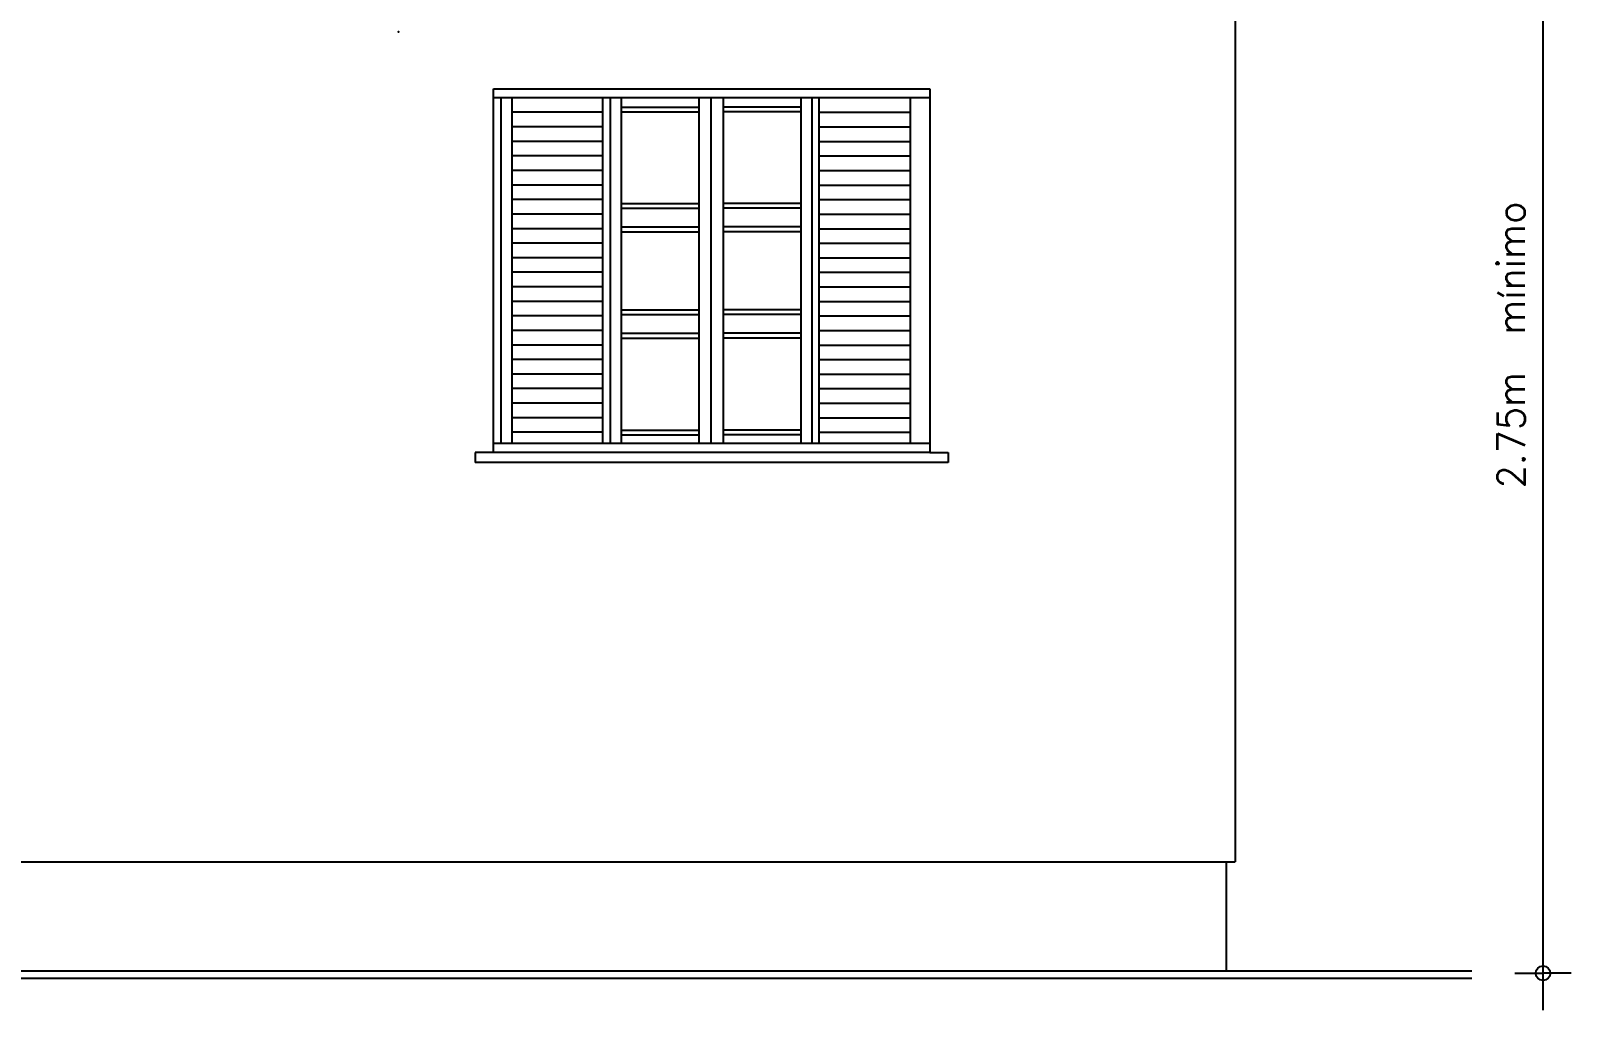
# Model space of a CAD drawing. Extents: x -6702 to 814, y 5971 to 8281.
# Drawn here: x -3166.9 to -2742.5, y 6342.6 to 6612.5 of the extents above; entities that cross this region are included whole.
import ezdxf

# ---------------------------------------------------------------- set-up
doc = ezdxf.new("R2010")
doc.units = 0
doc.header["$LTSCALE"] = 30
doc.header["$MEASUREMENT"] = 0
for name, color, linetype in [('AUXILIAR', 2, 'CONTINUOUS'), ('DET104', 3, 'CONTINUOUS'), ('ESQ_VISTA', 1, 'CONTINUOUS'), ('PAREDE', 6, 'CONTINUOUS'), ('PAREDES', 3, 'CONTINUOUS'), ('PROJEÇÃO', 7, 'CONTINUOUS'), ('REG60-100', 1, 'CONTINUOUS')]:
    doc.layers.add(name, color=color, linetype=linetype)
doc.styles.add('REGUA60', font='simplex.shx')

# ---------------------------------------------------------------- blocks, each defined once
blk = doc.blocks.new('A$C14AD65D4')
at = {"layer": 'ESQ_VISTA', "linetype": 'Continuous', "ltscale": 3.937008}
for p, q in [((5.07, 103.02, -20), (5.07, 2.81, -20)), ((125.33, 103.02, -20), (5.07, 103.02, -20)), ((125.33, 2.81, -20), (125.33, 103.02, -20)), ((5.26, 100.56, -20), (125.33, 100.56, -20)), ((10.52, 100.35, -20), (10.52, 5.26, -20)), ((35.58, 5.26, -20), (35.58, 100.56, -20)), ((37.63, 100.35, -20), (37.63, 5.26, -20)), ((40.63, 100.35, -20), (40.63, 5.26, -20)), ((40.68, 97.98, -20), (61.92, 97.98, -20)), ((62.01, 100.35, -20), (62.01, 5.26, -20)), ((62.01, 100.35, -20), (62.01, 5.26, -20)), ((65.4, 100.56, -20), (65.4, 5.26, -20)), ((68.78, 100.35, -20), (68.78, 5.26, -20)), ((90.11, 97.98, -20), (68.87, 97.98, -20)), ((90.16, 100.35, -20), (90.16, 5.26, -20)), ((93.16, 100.35, -20), (93.16, 5.26, -20)), ((95.21, 5.26, -20), (95.21, 100.56, -20)), ((120.27, 100.35, -20), (120.27, 5.26, -20)), ((123.27, 100.35, -20), (123.27, 5.26, -20)), ((35.58, 96.55, -20), (10.43, 96.55, -20)), ((40.68, 96.66, -20), (61.92, 96.66, -20)), ((90.11, 96.66, -20), (68.87, 96.66, -20)), ((95.21, 96.55, -20), (120.36, 96.55, -20)), ((35.58, 92.54, -20), (10.43, 92.54, -20)), ((95.21, 92.54, -20), (120.36, 92.54, -20)), ((35.58, 88.53, -20), (10.43, 88.53, -20)), ((95.21, 88.53, -20), (120.36, 88.53, -20)), ((35.58, 84.53, -20), (10.43, 84.53, -20)), ((95.21, 84.53, -20), (120.36, 84.53, -20)), ((35.58, 80.52, -20), (10.43, 80.52, -20)), ((35.58, 76.51, -20), (10.43, 76.51, -20)), ((95.21, 80.52, -20), (120.36, 80.52, -20)), ((95.21, 76.51, -20), (120.36, 76.51, -20)), ((35.58, 72.5, -20), (10.43, 72.5, -20)), ((95.21, 72.5, -20), (120.36, 72.5, -20)), ((35.58, 68.49, -20), (10.43, 68.49, -20)), ((40.68, 71.43, -20), (61.92, 71.43, -20)), ((40.68, 70.12, -20), (61.92, 70.12, -20)), ((90.11, 71.43, -20), (68.87, 71.43, -20)), ((90.11, 70.12, -20), (68.87, 70.12, -20)), ((95.21, 68.49, -20), (120.36, 68.49, -20)), ((35.58, 64.48, -20), (10.43, 64.48, -20)), ((40.68, 64.96, -20), (61.92, 64.96, -20)), ((90.11, 64.96, -20), (68.87, 64.96, -20)), ((95.21, 64.48, -20), (120.36, 64.48, -20)), ((35.58, 60.48, -20), (10.43, 60.48, -20)), ((40.68, 63.64, -20), (61.92, 63.64, -20)), ((90.11, 63.64, -20), (68.87, 63.64, -20)), ((95.21, 60.48, -20), (120.36, 60.48, -20)), ((35.58, 56.47, -20), (10.43, 56.47, -20)), ((95.21, 56.47, -20), (120.36, 56.47, -20)), ((35.58, 52.46, -20), (10.43, 52.46, -20)), ((95.21, 52.46, -20), (120.36, 52.46, -20)), ((35.58, 48.45, -20), (10.43, 48.45, -20)), ((95.21, 48.45, -20), (120.36, 48.45, -20)), ((35.58, 44.44, -20), (10.43, 44.44, -20)), ((95.21, 44.44, -20), (120.36, 44.44, -20)), ((35.58, 40.43, -20), (10.43, 40.43, -20)), ((40.68, 42.12, -20), (61.92, 42.12, -20)), ((40.68, 40.8, -20), (61.92, 40.8, -20)), ((90.11, 42.12, -20), (68.87, 42.12, -20)), ((90.11, 40.8, -20), (68.87, 40.8, -20)), ((95.21, 40.43, -20), (120.36, 40.43, -20)), ((35.58, 36.42, -20), (10.43, 36.42, -20)), ((40.68, 35.64, -20), (61.92, 35.64, -20)), ((40.68, 34.33, -20), (61.92, 34.33, -20)), ((90.11, 35.64, -20), (68.87, 35.64, -20)), ((90.11, 34.33, -20), (68.87, 34.33, -20)), ((95.21, 36.42, -20), (120.36, 36.42, -20)), ((35.58, 32.42, -20), (10.43, 32.42, -20)), ((35.58, 32.42, -20), (10.43, 32.42, -20)), ((95.21, 32.42, -20), (120.36, 32.42, -20)), ((95.21, 32.42, -20), (120.36, 32.42, -20)), ((35.58, 28.41, -20), (10.43, 28.41, -20)), ((95.21, 28.41, -20), (120.36, 28.41, -20)), ((35.58, 24.4, -20), (10.43, 24.4, -20)), ((95.21, 24.4, -20), (120.36, 24.4, -20)), ((35.58, 20.39, -20), (10.43, 20.39, -20)), ((95.21, 20.39, -20), (120.36, 20.39, -20)), ((35.58, 16.38, -20), (10.43, 16.38, -20)), ((95.21, 16.38, -20), (120.36, 16.38, -20)), ((35.58, 12.37, -20), (10.43, 12.37, -20)), ((40.68, 8.94, -20), (61.92, 8.94, -20)), ((90.11, 8.94, -20), (68.87, 8.94, -20)), ((95.21, 12.37, -20), (120.36, 12.37, -20)), ((5.26, 5.26, -20), (125.33, 5.26, -20)), ((35.58, 8.37, -20), (10.43, 8.37, -20)), ((40.68, 7.63, -20), (61.92, 7.63, -20)), ((90.11, 7.63, -20), (68.87, 7.63, -20)), ((95.21, 8.37, -20), (120.36, 8.37, -20)), ((0, 2.81, -20), (0, 0, -20)), ((0, 2.81, -20), (0, 0, -20)), ((5.07, 2.81, -20), (0, 2.81, -20)), ((5.07, 2.81, -20), (125.33, 2.81, -20)), ((125.33, 2.81, -20), (130.4, 2.81, -20)), ((130.4, 2.81, -20), (130.4, 0, -20)), ((0, 0, -20), (130.4, 0, -20))]:
    blk.add_line(p, q, dxfattribs=at)

msp = doc.modelspace()

# ---------------------------------------------------------------- linework, layer by layer
at = {"layer": 'AUXILIAR', "color": 211, "linetype": 'Continuous', "ltscale": 3.937008}
for p, q in [((-3473.37, 6353.524), (-2769.831, 6353.524)), ((-3473.37, 6351.424), (-2769.831, 6351.424))]:
    msp.add_line(p, q, dxfattribs=at)
at = {"layer": 'DET104', "color": 7, "linetype": 'Continuous', "ltscale": 3.937008}
for p, q in [((-2750.253, 6342.63), (-2750.253, 6730.484)), ((-2758.016, 6352.83), (-2750.253, 6352.83)), ((-2742.489, 6352.83), (-2750.253, 6352.83))]:
    msp.add_line(p, q, dxfattribs=at)
at = {"layer": 'DET104', "color": 51, "linetype": 'Continuous', "ltscale": 3.937008}
msp.add_circle((-2750.253, 6352.83), 2, dxfattribs=at)
at = {"layer": 'PAREDE', "color": 2, "linetype": 'Continuous', "ltscale": 3.937008}
for p, q in [((-2835.054, 6627.622), (-2835.054, 6383.524)), ((-3406.054, 6383.524), (-2835.054, 6383.524)), ((-3406.054, 6383.524), (-2875.159, 6383.524)), ((-2837.581, 6383.524), (-2837.581, 6353.524))]:
    msp.add_line(p, q, dxfattribs=at)
msp.add_point((-3065.602, 6612.282), dxfattribs=at)
msp.add_point((-3065.602, 6612.282), dxfattribs=at)
msp.add_point((-3065.602, 6612.282), dxfattribs=at)
msp.add_point((-3065.602, 6612.282), dxfattribs=at)
msp.add_point((-3065.602, 6612.282), dxfattribs=at)
msp.add_point((-3065.602, 6612.282), dxfattribs=at)
msp.add_point((-3065.602, 6612.282), dxfattribs=at)
at = {"layer": 'PAREDES', "color": 211, "linetype": 'Continuous', "ltscale": 3.937008}
for p, q in [((-3473.37, 6353.524), (-2769.831, 6353.524)), ((-3473.37, 6351.424), (-2769.831, 6351.424))]:
    msp.add_line(p, q, dxfattribs=at)
at = {"layer": 'PROJEÇÃO'}
for p, q in [((-3392.054, 6383.524), (-3120.554, 6383.524)), ((-3120.554, 6383.524), (-2849.054, 6383.524))]:
    msp.add_line(p, q, dxfattribs=at)

# ---------------------------------------------------------------- block references
at = {"layer": 'ESQ_VISTA', "xscale": -1}
msp.add_blockref('A$C14AD65D4', (-2914.105, 6493.524, 20), dxfattribs=at)

# ---------------------------------------------------------------- texts
at = {"layer": 'REG60-100', "linetype": 'Continuous', "ltscale": 3.937008, "style": 'REGUA60'}
msp.add_text('2.75m  mínimo', height=7.5, rotation=90, dxfattribs=at).set_placement((-2755.292, 6486.411))

doc.saveas('drawing.dxf')
